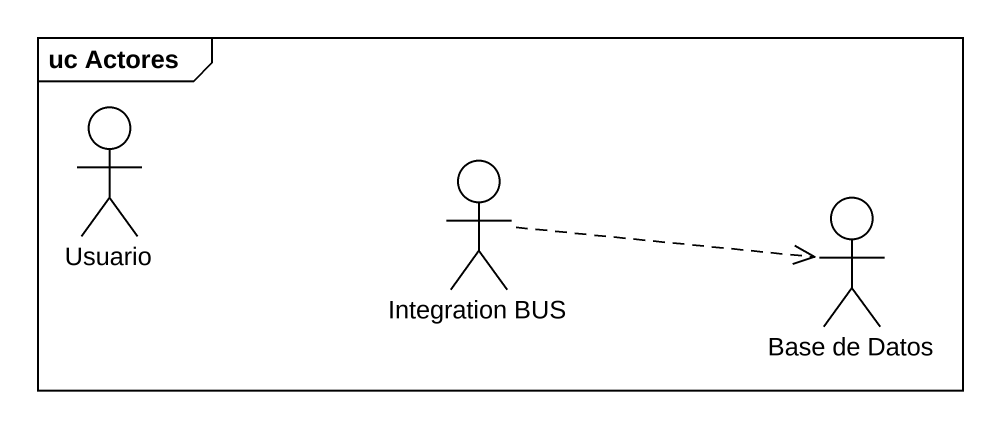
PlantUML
@startuml
mainframe uc Actores
actor Usuario
actor "Integration BUS" as Integration_BUS
actor "Base de Datos" as Base_de_Datos
Integration_BUS .right.> Base_de_Datos
@enduml
